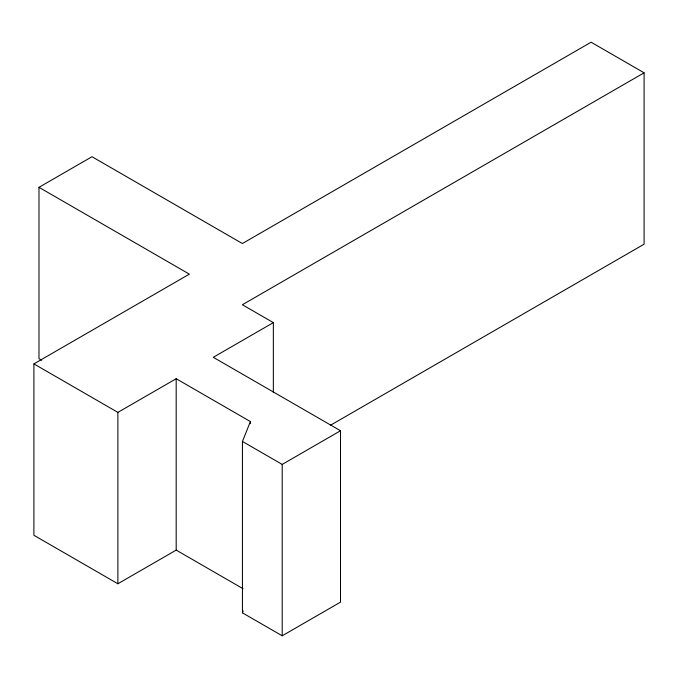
<?xml version="1.0" encoding="UTF-8"?>
<svg xmlns="http://www.w3.org/2000/svg" width="678" height="678" viewBox="0 0 678 678"><rect width="100%" height="100%" fill="white"/><g stroke="black" fill="none" stroke-linecap="round" stroke-linejoin="round"><path stroke-width="1.02" d="M273.344 392.452L273.344 322.626L213.29 357.298L340.509 430.75L340.509 602.123L282.201 635.795L242.444 612.836L242.444 441.454L250.394 421.563L176.187 378.722L117.879 412.385L33.9 363.9L33.9 535.281L117.879 583.766L176.187 550.104L243.063 588.716M242.444 612.836L243.199 610.946M41.739 360.289L38.985 358.704L38.985 187.323L91.996 156.72L242.377 243.538L591.097 42.206L644.1 72.809L644.1 244.19L330.423 425.292M33.9 363.9L189.365 274.141L38.985 187.323M644.1 72.809L242.377 304.744L273.344 322.626M242.444 441.454L282.201 464.413L340.509 430.75M282.201 464.413L282.201 635.795M250.394 421.563L250.394 423.682M176.187 378.722L176.187 550.104M117.879 412.385L117.879 583.766"/></g></svg>
